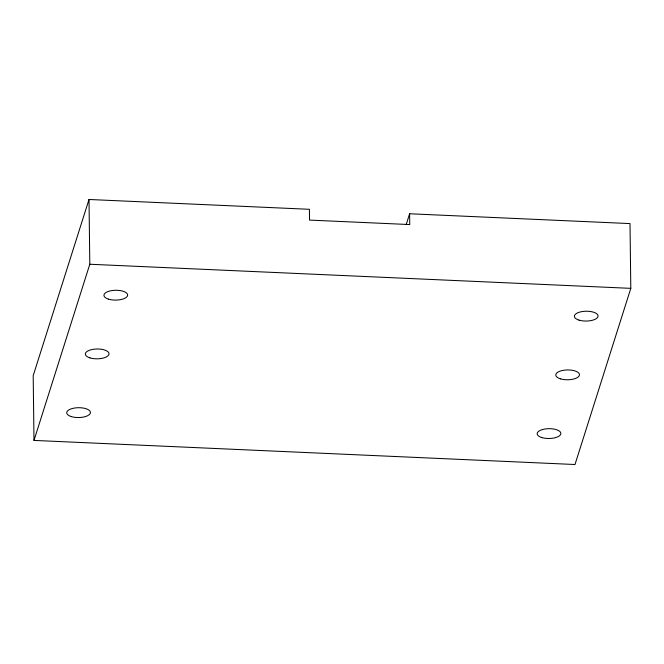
<?xml version="1.0" encoding="UTF-8"?>
<svg xmlns="http://www.w3.org/2000/svg" width="664" height="664" viewBox="0 0 664 664"><rect width="100%" height="100%" fill="white"/><g stroke="black" fill="none" stroke-linecap="round" stroke-linejoin="round"><path stroke-width="1" d="M409.613 213.767L409.746 224.565L309.54 220.099L309.407 209.301L89.009 199.482L33.2 375.65L33.989 440.415L574.991 464.518L630.8 288.35L630.011 223.585L409.613 213.767L406.185 224.598M33.989 440.415L89.806 264.247L89.009 199.482M89.806 264.247L630.8 288.35M578.991 320.114A11.861 4.922 -0.7 0 0 597.974 316.67A11.861 4.922 -0.7 0 0 581.681 311.64A11.861 4.922 -0.7 0 0 578.991 320.114M560.391 378.837A11.861 4.922 -0.7 0 0 579.373 375.384A11.861 4.922 -0.7 0 0 563.072 370.363A11.861 4.922 -0.7 0 0 560.391 378.837M541.783 437.559A11.861 4.922 -0.7 0 0 560.765 434.107A11.861 4.922 -0.7 0 0 544.472 429.085A11.861 4.922 -0.7 0 0 541.783 437.559M71.355 416.602A11.861 4.922 -0.7 0 0 90.337 413.149A11.861 4.922 -0.7 0 0 74.036 408.119A11.861 4.922 -0.7 0 0 71.355 416.602M108.564 299.157A11.861 4.922 -0.7 0 0 127.546 295.704A11.861 4.922 -0.7 0 0 111.245 290.683A11.861 4.922 -0.7 0 0 108.564 299.157M89.955 357.879A11.861 4.922 -0.7 0 0 108.938 354.427A11.861 4.922 -0.7 0 0 92.645 349.405A11.861 4.922 -0.7 0 0 89.955 357.879"/></g></svg>
